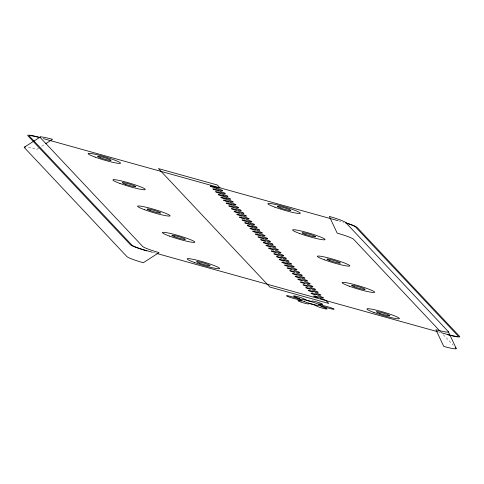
<?xml version="1.0" encoding="UTF-8"?>
<svg xmlns="http://www.w3.org/2000/svg" width="484" height="484" viewBox="0 0 484 484"><rect width="100%" height="100%" fill="white"/><g stroke="black" fill="none" stroke-linecap="round" stroke-linejoin="round"><path stroke-width="0.36" stroke-dasharray="2.42 1.81" d="M38.696 148.183L36.717 149.447A15.137 1.476 16.5 0 0 27.134 147.233M41.654 146.283L44.613 144.389M338.727 220.892L340.911 221.503A13.516 1.319 16.5 0 1 343.815 222.344M153.138 252.46L156.048 253.265M438.322 331.891L440.507 332.502M443.326 334.68L453.193 345.165"/><path stroke-width="0.73" d="M24.599 147.051L40.384 136.936M45.599 143.754L52.508 139.325A15.137 1.476 16.5 0 0 40.105 137.426L142.707 246.489A15.137 1.476 16.5 0 0 159.073 252.6L143.288 262.721A15.137 1.476 16.5 0 1 126.923 256.611L24.321 147.547A15.137 1.476 16.5 0 1 25.579 147.051M226.379 198.507L222.241 197.508A3.291 0.321 16.5 0 0 220.807 197.411A3.291 0.321 16.5 0 0 223.021 198.337L226.627 199.475M255.57 229.537L251.492 228.545A3.291 0.321 16.5 0 0 249.998 228.442A3.291 0.321 16.5 0 0 252.212 229.362L255.461 230.396M258.22 232.356L254.082 231.352A3.291 0.321 16.5 0 0 252.654 231.261A3.291 0.321 16.5 0 0 254.862 232.187L258.111 233.215M284.755 260.561L280.678 259.575A3.291 0.321 16.5 0 0 279.189 259.466A3.291 0.321 16.5 0 0 281.398 260.392L284.15 261.263M316.596 294.405L312.507 293.419A3.291 0.321 16.5 0 0 311.031 293.316A3.291 0.321 16.5 0 0 313.245 294.236L315.501 294.962M218.417 190.049L214.279 189.044A3.291 0.321 16.5 0 0 212.845 188.954A3.291 0.321 16.5 0 0 215.059 189.879L218.744 191.035M221.073 192.868L216.995 191.876A3.291 0.321 16.5 0 0 215.501 191.773A3.291 0.321 16.5 0 0 217.715 192.699L221.394 193.86M223.723 195.687L219.585 194.683A3.291 0.321 16.5 0 0 218.157 194.592A3.291 0.321 16.5 0 0 220.371 195.518L224.013 196.667M231.685 204.151L227.547 203.147A3.291 0.321 16.5 0 0 226.119 203.056A3.291 0.321 16.5 0 0 228.327 203.982L231.818 205.083M250.258 223.892L246.12 222.888A3.291 0.321 16.5 0 0 244.692 222.797A3.291 0.321 16.5 0 0 246.907 223.723L250.155 224.751M252.914 226.712L248.837 225.726A3.291 0.321 16.5 0 0 247.342 225.623A3.291 0.321 16.5 0 0 249.556 226.542L253.005 227.631M279.425 254.911L275.311 253.918A3.291 0.321 16.5 0 0 273.877 253.828A3.291 0.321 16.5 0 0 276.092 254.747L278.996 255.673M282.105 257.742L278.028 256.75A3.291 0.321 16.5 0 0 276.533 256.647A3.291 0.321 16.5 0 0 278.748 257.573L281.597 258.474M287.375 263.369L283.273 262.376A3.291 0.321 16.5 0 0 281.839 262.286A3.291 0.321 16.5 0 0 284.054 263.211L286.8 264.089M308.611 285.941L304.497 284.943A3.291 0.321 16.5 0 0 303.069 284.852A3.291 0.321 16.5 0 0 305.283 285.778L307.721 286.552M311.279 288.76L307.213 287.78A3.291 0.321 16.5 0 0 305.725 287.671A3.291 0.321 16.5 0 0 307.933 288.597L310.425 289.39M313.892 291.574L309.808 290.588A3.291 0.321 16.5 0 0 308.375 290.491A3.291 0.321 16.5 0 0 310.589 291.416L312.846 292.136M43.354 138.624L338.001 220.692M152.406 252.255L146.585 250.633A13.516 1.319 16.5 0 1 131.981 245.176L29.373 136.113A13.516 1.319 16.5 0 1 39.494 137.547M156.774 253.471L437.596 331.691M441.233 332.702L447.053 334.323A13.516 1.319 16.5 0 0 458.124 336.023L355.522 226.96A13.516 1.319 16.5 0 0 345.727 222.936M222.186 194.09L222.229 194.102A5.693 0.557 16.5 0 1 227.946 196.28A5.693 0.557 16.5 0 1 223.753 195.693M256.726 230.771L256.738 230.777A5.693 0.557 16.5 0 1 262.443 232.949A5.693 0.557 16.5 0 1 258.25 232.362M285.856 261.784L285.911 261.796A5.693 0.557 16.5 0 1 291.634 263.974A5.693 0.557 16.5 0 1 287.435 263.387M288.567 264.621L288.555 264.615A5.693 0.557 16.5 0 1 294.284 266.793A5.693 0.557 16.5 0 1 290.091 266.206L285.923 265.202A3.291 0.321 16.5 0 0 284.495 265.111A3.291 0.321 16.5 0 0 286.709 266.031L289.148 266.811M293.873 270.26L293.861 270.26A5.693 0.557 16.5 0 1 299.59 272.438A5.693 0.557 16.5 0 1 295.397 271.851L291.229 270.84A3.291 0.321 16.5 0 0 289.801 270.75A3.291 0.321 16.5 0 0 292.015 271.675L294.659 272.516M307.128 284.362L307.152 284.368A5.693 0.557 16.5 0 1 312.858 286.54A5.693 0.557 16.5 0 1 308.665 285.953M312.446 290.007L312.458 290.007A5.693 0.557 16.5 0 1 318.169 292.179A5.693 0.557 16.5 0 1 313.971 291.592M315.036 292.808L315.102 292.826A5.693 0.557 16.5 0 1 320.819 294.998A5.693 0.557 16.5 0 1 316.627 294.417M320.408 298.465L320.396 298.465A5.693 0.557 16.5 0 1 326.125 300.643L328.781 303.462L269.909 287.066L158.462 168.601L217.334 184.997L219.984 187.816A5.693 0.557 16.5 0 1 215.791 187.229L211.623 186.225A3.291 0.321 16.5 0 0 210.195 186.134A3.291 0.321 16.5 0 0 212.409 187.054L216.088 188.216M232.665 205.337L232.84 205.385A5.693 0.557 16.5 0 1 238.564 207.563A5.693 0.557 16.5 0 1 234.365 206.977L230.202 205.966A3.291 0.321 16.5 0 0 228.769 205.875A3.291 0.321 16.5 0 0 230.983 206.801L234.474 207.902M251.287 225.096L251.414 225.133A5.693 0.557 16.5 0 1 257.137 227.305A5.693 0.557 16.5 0 1 252.938 226.718M259.218 233.548L259.376 233.591A5.693 0.557 16.5 0 1 265.099 235.768A5.693 0.557 16.5 0 1 260.9 235.182L256.738 234.171A3.291 0.321 16.5 0 0 255.304 234.081A3.291 0.321 16.5 0 0 257.518 235.006L260.719 236.017M283.116 258.934L283.261 258.976A5.693 0.557 16.5 0 1 288.978 261.154A5.693 0.557 16.5 0 1 284.786 260.567M227.311 199.68L227.534 199.747A5.693 0.557 16.5 0 1 233.252 201.919A5.693 0.557 16.5 0 1 229.059 201.338L224.891 200.328A3.291 0.321 16.5 0 0 223.463 200.237A3.291 0.321 16.5 0 0 225.677 201.156L229.162 202.258M229.967 202.5L230.19 202.566A5.693 0.557 16.5 0 1 235.908 204.744A5.693 0.557 16.5 0 1 231.715 204.157M248.607 222.265L248.147 222.126M253.846 227.885L254.07 227.952A5.693 0.557 16.5 0 1 259.787 230.13A5.693 0.557 16.5 0 1 255.594 229.543M261.808 236.349L262.032 236.416A5.693 0.557 16.5 0 1 267.749 238.588A5.693 0.557 16.5 0 1 263.556 238.001L259.388 236.997A3.291 0.321 16.5 0 0 257.96 236.9A3.291 0.321 16.5 0 0 260.174 237.826L263.32 238.824M216.475 188.33L216.167 188.24M224.431 196.794L224.878 196.927A5.693 0.557 16.5 0 1 230.602 199.099A5.693 0.557 16.5 0 1 226.403 198.513M263.816 238.975L263.459 238.866M269.122 244.614L268.771 244.511M287.696 264.361L287.302 264.24M290.352 267.18L289.958 267.059M298.271 275.632L297.956 275.535M300.927 278.451L300.612 278.354M237.124 210.721L233.639 209.62A3.291 0.321 16.5 0 1 231.425 208.695A3.291 0.321 16.5 0 1 232.852 208.786L236.991 209.79A5.693 0.557 16.5 0 0 241.213 210.383A5.693 0.557 16.5 0 0 235.533 208.217M239.737 213.529L236.289 212.44A3.291 0.321 16.5 0 1 234.074 211.52A3.291 0.321 16.5 0 1 235.508 211.611L239.647 212.609A5.693 0.557 16.5 0 0 243.869 213.202A5.693 0.557 16.5 0 0 238.188 211.042M242.351 216.342L238.945 215.259A3.291 0.321 16.5 0 1 236.73 214.339A3.291 0.321 16.5 0 1 238.158 214.43L242.302 215.428A5.693 0.557 16.5 0 0 246.519 216.027A5.693 0.557 16.5 0 0 240.838 213.861M245.007 219.161L241.595 218.084A3.291 0.321 16.5 0 1 239.386 217.159A3.291 0.321 16.5 0 1 240.814 217.249L244.952 218.254A5.693 0.557 16.5 0 0 249.175 218.847A5.693 0.557 16.5 0 0 243.494 216.681M247.499 221.932L244.251 220.904A3.291 0.321 16.5 0 1 242.036 219.978A3.291 0.321 16.5 0 1 243.47 220.069L247.608 221.073A5.693 0.557 16.5 0 0 251.831 221.666A5.693 0.557 16.5 0 0 246.15 219.5M265.825 241.601L262.824 240.645A3.291 0.321 16.5 0 1 260.61 239.725A3.291 0.321 16.5 0 1 262.044 239.816L266.182 240.814A5.693 0.557 16.5 0 0 270.405 241.407A5.693 0.557 16.5 0 0 264.724 239.247M268.481 244.42L265.48 243.47A3.291 0.321 16.5 0 1 263.266 242.544A3.291 0.321 16.5 0 1 264.694 242.635L268.838 243.64A5.693 0.557 16.5 0 0 273.055 244.232A5.693 0.557 16.5 0 0 267.38 242.067M271.131 247.239L268.203 246.314A3.291 0.321 16.5 0 1 265.922 245.364A3.291 0.321 16.5 0 1 267.349 245.455L271.488 246.459A5.693 0.557 16.5 0 0 275.711 247.052A5.693 0.557 16.5 0 0 270.03 244.886M273.787 250.059L270.786 249.109A3.291 0.321 16.5 0 1 268.572 248.183A3.291 0.321 16.5 0 1 270.005 248.274L274.144 249.278A5.693 0.557 16.5 0 0 278.367 249.871A5.693 0.557 16.5 0 0 272.686 247.705M276.443 252.884L273.442 251.928A3.291 0.321 16.5 0 1 271.228 251.008A3.291 0.321 16.5 0 1 272.655 251.099L276.794 252.097A5.693 0.557 16.5 0 0 281.016 252.69A5.693 0.557 16.5 0 0 275.336 250.531M292.058 269.709L289.359 268.85A3.291 0.321 16.5 0 1 287.145 267.93A3.291 0.321 16.5 0 1 288.579 268.021L292.717 269.019A5.693 0.557 16.5 0 0 296.94 269.618A5.693 0.557 16.5 0 0 291.259 267.452M299.862 278.125L297.321 277.314A3.291 0.321 16.5 0 1 295.107 276.388A3.291 0.321 16.5 0 1 296.541 276.485L300.679 277.483A5.693 0.557 16.5 0 0 304.902 278.076A5.693 0.557 16.5 0 0 299.221 275.91M297.109 275.275L294.665 274.495A3.291 0.321 16.5 0 1 292.457 273.569A3.291 0.321 16.5 0 1 293.885 273.66L298.023 274.664A5.693 0.557 16.5 0 0 302.246 275.257A5.693 0.557 16.5 0 0 296.565 273.091M302.415 280.914L299.977 280.133A3.291 0.321 16.5 0 1 297.763 279.214A3.291 0.321 16.5 0 1 299.191 279.304L303.329 280.303A5.693 0.557 16.5 0 0 307.552 280.895A5.693 0.557 16.5 0 0 301.871 278.736M305.071 283.733L302.645 282.965A3.291 0.321 16.5 0 1 300.413 282.033A3.291 0.321 16.5 0 1 301.847 282.124L305.985 283.128A5.693 0.557 16.5 0 0 310.208 283.721A5.693 0.557 16.5 0 0 304.527 281.555M318.091 297.763L316.179 297.152M316.094 297.122L315.895 297.061A3.291 0.321 16.5 0 1 313.68 296.135A3.291 0.321 16.5 0 1 315.114 296.226L319.252 297.23A5.693 0.557 16.5 0 0 323.475 297.823A5.693 0.557 16.5 0 0 317.794 295.657M448.311 331.613A15.137 1.476 16.5 0 1 435.909 329.713L443.749 346.411A15.137 1.476 16.5 0 0 456.152 348.311L448.311 331.613L345.709 222.549A15.137 1.476 16.5 0 0 329.344 216.439L337.185 233.137A15.137 1.476 16.5 0 1 353.55 239.247L440.367 331.534M455.166 347.264L456.152 348.311M216.959 188.476A5.693 0.557 16.5 0 1 222.64 190.642A5.693 0.557 16.5 0 1 218.447 190.055M219.615 191.295A5.693 0.557 16.5 0 1 225.296 193.461A5.693 0.557 16.5 0 1 221.097 192.874M248.8 222.319A5.693 0.557 16.5 0 1 254.481 224.485A5.693 0.557 16.5 0 1 250.288 223.898M277.991 253.35A5.693 0.557 16.5 0 1 283.672 255.51A5.693 0.557 16.5 0 1 279.474 254.929M280.647 256.169A5.693 0.557 16.5 0 1 286.322 258.335A5.693 0.557 16.5 0 1 282.13 257.748M309.833 287.193A5.693 0.557 16.5 0 1 315.514 289.359A5.693 0.557 16.5 0 1 311.321 288.773M346.09 222.882A15.137 1.476 16.5 0 1 357.059 227.389L459.667 336.447A15.137 1.476 16.5 0 1 447.264 334.547M146.803 250.857A15.137 1.476 16.5 0 1 130.438 244.747L27.836 135.683A15.137 1.476 16.5 0 1 40.233 137.583M308.731 303.825L308.725 303.861A5.675 0.557 16.5 0 1 301.236 302.179A5.675 0.557 16.5 0 1 299.251 300.673L301.853 300.945A5.675 0.557 16.5 0 0 299.566 299.965L294.435 298.61A5.675 0.557 16.5 0 1 286.504 295.851A5.675 0.557 16.5 0 1 293.044 297.122L298.35 298.67A5.675 0.557 16.5 0 0 299.753 298.719L296.002 297.218A5.675 0.557 16.5 0 1 295.555 296.147A5.675 0.557 16.5 0 1 304.079 298.924L306.789 300.201A5.675 0.557 16.5 0 0 310.474 301.229L311.763 301.447L311.847 301.084A5.675 0.557 16.5 0 1 319.343 302.772A5.675 0.557 16.5 0 1 321.328 304.273L318.726 304A5.675 0.557 16.5 0 0 321.007 304.987L326.137 306.342A5.675 0.557 16.5 0 1 334.075 309.101A5.675 0.557 16.5 0 1 327.535 307.824L322.223 306.275A5.675 0.557 16.5 0 0 320.819 306.233L324.576 307.727A5.675 0.557 16.5 0 1 325.018 308.804A5.675 0.557 16.5 0 1 316.494 306.027L313.789 304.751A5.675 0.557 16.5 0 0 310.099 303.722L308.816 303.498L308.731 303.825M379.353 313.227A7.024 0.684 16.5 0 0 389.886 315.78A7.024 0.684 16.5 0 0 380.255 312.259A7.024 0.684 16.5 0 0 379.353 313.227M199.589 263.157A7.024 0.684 16.5 0 0 210.123 265.71A7.024 0.684 16.5 0 0 200.491 262.183A7.024 0.684 16.5 0 0 199.589 263.157M354.591 286.903A7.024 0.684 16.5 0 0 365.118 289.456A7.024 0.684 16.5 0 0 355.492 285.929A7.024 0.684 16.5 0 0 354.591 286.903M174.821 236.827A7.024 0.684 16.5 0 0 185.354 239.38A7.024 0.684 16.5 0 0 175.722 235.859A7.024 0.684 16.5 0 0 174.821 236.827M329.822 260.573A7.024 0.684 16.5 0 0 340.355 263.127A7.024 0.684 16.5 0 0 330.723 259.606A7.024 0.684 16.5 0 0 329.822 260.573M150.058 210.504A7.024 0.684 16.5 0 0 160.585 213.057A7.024 0.684 16.5 0 0 150.96 209.536A7.024 0.684 16.5 0 0 150.058 210.504M305.053 234.25A7.024 0.684 16.5 0 0 315.586 236.803A7.024 0.684 16.5 0 0 305.955 233.282A7.024 0.684 16.5 0 0 305.053 234.25M125.289 184.18A7.024 0.684 16.5 0 0 135.822 186.733A7.024 0.684 16.5 0 0 126.191 183.206A7.024 0.684 16.5 0 0 125.289 184.18M280.29 207.926A7.024 0.684 16.5 0 0 290.817 210.479A7.024 0.684 16.5 0 0 281.192 206.952A7.024 0.684 16.5 0 0 280.29 207.926M100.521 157.851A7.024 0.684 16.5 0 0 111.054 160.404A7.024 0.684 16.5 0 0 101.422 156.883A7.024 0.684 16.5 0 0 100.521 157.851M374.005 312.489A16.892 1.646 16.5 0 0 399.318 318.623A16.892 1.646 16.5 0 0 376.171 310.153A16.892 1.646 16.5 0 0 374.005 312.489M194.241 262.413A16.892 1.646 16.5 0 0 219.554 268.553A16.892 1.646 16.5 0 0 196.407 260.083A16.892 1.646 16.5 0 0 194.241 262.413M349.236 286.159A16.892 1.646 16.5 0 0 374.555 292.294A16.892 1.646 16.5 0 0 351.408 283.83A16.892 1.646 16.5 0 0 349.236 286.159M169.473 236.089A16.892 1.646 16.5 0 0 194.786 242.224A16.892 1.646 16.5 0 0 171.638 233.76A16.892 1.646 16.5 0 0 169.473 236.089M324.474 259.835A16.892 1.646 16.5 0 0 349.787 265.97A16.892 1.646 16.5 0 0 326.639 257.5A16.892 1.646 16.5 0 0 324.474 259.835M144.71 209.766A16.892 1.646 16.5 0 0 170.023 215.9A16.892 1.646 16.5 0 0 146.876 207.43A16.892 1.646 16.5 0 0 144.71 209.766M299.705 233.512A16.892 1.646 16.5 0 0 325.018 239.647A16.892 1.646 16.5 0 0 301.871 231.177A16.892 1.646 16.5 0 0 299.705 233.512M119.941 183.436A16.892 1.646 16.5 0 0 145.254 189.577A16.892 1.646 16.5 0 0 122.107 181.107A16.892 1.646 16.5 0 0 119.941 183.436M274.942 207.182A16.892 1.646 16.5 0 0 300.255 213.317A16.892 1.646 16.5 0 0 277.108 204.853A16.892 1.646 16.5 0 0 274.942 207.182M95.173 157.112A16.892 1.646 16.5 0 0 120.486 163.247A16.892 1.646 16.5 0 0 97.338 154.783A16.892 1.646 16.5 0 0 95.173 157.112M304.424 301.665A10.811 1.053 16.5 0 0 320.626 305.592A10.811 1.053 16.5 0 0 305.809 300.171A10.811 1.053 16.5 0 0 304.424 301.665"/></g></svg>
